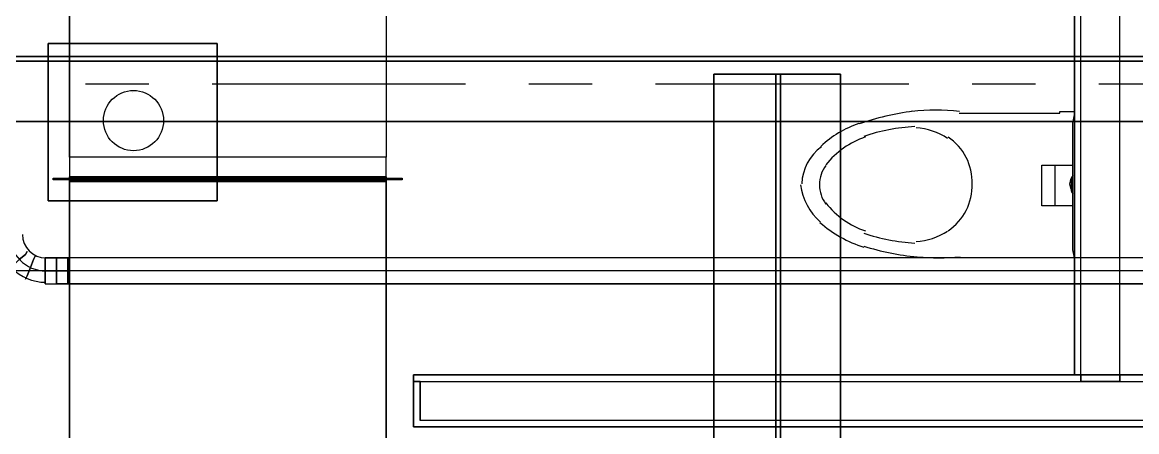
# Model space of a CAD drawing. Header units: metres. Extents: x 114 to 218, y 8 to 180.
# Drawn here: x 170.63 to 181.19, y 75.33 to 79.21 of the extents above; entities that cross this region are included whole.
import ezdxf

# ---------------------------------------------------------------- set-up
doc = ezdxf.new("R2010")
doc.units = ezdxf.units.M
doc.header["$MEASUREMENT"] = 0
for name, color, linetype in [('_Route', 7, 'Continuous'), ('A-2D-I-WALL', 7, 'Continuous'), ('A-2D-SANR-FIXT', 7, 'Continuous'), ('A-3D-I-WALL', 7, 'Continuous'), ('A_GRID', 7, 'Continuous'), ('E-LIGHT', 7, 'Continuous'), ('M-EA2S-Conn', 7, 'Continuous'), ('M-EA2S-Rect', 7, 'Continuous'), ('PL-VA-Connector', 7, 'Continuous'), ('PL-VA-Fitting', 7, 'Continuous'), ('PL-VA-Pipe', 7, 'Continuous'), ('S-3D-BEAM', 7, 'Continuous')]:
    doc.layers.add(name, color=color, linetype=linetype)

msp = doc.modelspace()

# ---------------------------------------------------------------- linework, layer by layer
at = {"layer": '_Route', "color": 4, "true_color": 0x00ffff}
msp.add_lwpolyline([(183.309, 76.227), (182.678, 76.857), (170.496, 76.857), (170.496, 81.918), (165.851, 81.918)], dxfattribs=at)
msp.add_lwpolyline([(183.309, 76.227), (182.678, 76.857), (170.496, 76.857), (170.496, 81.918), (165.851, 81.918)], dxfattribs=at)
at = {"layer": 'A-2D-I-WALL', "color": 9, "true_color": 0xbababa}
for points in [[(180.663, 75.811), (180.663, 98.438)], [(181.033, 75.873), (181.033, 98.315)], [(180.602, 85.671), (180.602, 75.873)], [(180.602, 75.873), (174.342, 75.873), (174.342, 75.381)], [(183.54, 75.442), (174.403, 75.442), (174.403, 75.811), (188.8, 75.811)], [(180.602, 75.873), (180.663, 75.873)], [(182.125, 75.873), (181.033, 75.873)], [(181.033, 75.873), (181.033, 75.811)], [(174.342, 75.381), (183.478, 75.381)]]:
    msp.add_lwpolyline(points, dxfattribs=at)
at = {"layer": 'A-2D-SANR-FIXT', "color": 9, "true_color": 0xbababa}
for points in [[(179.51, 78.349), (180.463, 78.349), (180.463, 78.365), (180.602, 78.365)], [(180.602, 76.98), (180.587, 77.057), (180.587, 78.257), (180.602, 78.334)], [(180.294, 77.473), (180.294, 77.857)], [(180.294, 77.857), (180.587, 77.857)], [(180.417, 77.857), (180.417, 77.473)], [(180.571, 77.734), (180.571, 77.611)], [(180.571, 77.719), (180.571, 77.611)], [(180.587, 77.473), (180.294, 77.473)], [(180.602, 76.98), (180.463, 76.98), (180.463, 76.98), (179.51, 76.98)]]:
    msp.add_lwpolyline(points, dxfattribs=at)
for centre, radius, start, end in [((179.456, 75.589), 2.806, 97.8794, 108.5952), ((179.287, 76.681), 1.699, 82.3395, 97.6605), ((178.871, 77.326), 0.977, 108.5932, 133.4011), ((178.871, 77.373), 0.792, 108.3614, 141.9909), ((179.194, 76.358), 1.868, 93.2145, 108.3645), ((179.071, 77.619), 0.592, 56.2159, 87.0911), ((179.118, 77.696), 0.515, 358.0708, 56.2174), ((178.472, 77.665), 0.454, 126.1533, 177.8519), ((178.472, 77.68), 0.285, 141.9965, 181.4319), ((180.656, 77.68), 0.0999, 147.328, 212.672), ((180.61, 77.726), 0.0385, 119.7113, 176.2781), ((178.564, 77.742), 0.561, 187.0889, 228.9082), ((178.472, 77.665), 0.285, 178.5684, 218.0035), ((179.118, 77.665), 0.515, 303.7826, 1.9292), ((180.61, 77.619), 0.0385, 183.7241, 240.2593), ((178.871, 77.988), 0.792, 218.0108, 251.6386), ((178.964, 78.203), 1.177, 228.9128, 252.3164), ((179.194, 78.987), 1.869, 251.6355, 266.7828), ((179.071, 77.726), 0.592, 272.913, 303.7875), ((179.318, 79.326), 2.345, 252.3139, 264.9391), ((179.318, 79.25), 2.269, 264.9418, 275.0576)]:
    msp.add_arc(centre, radius, start, end, dxfattribs=at)
at = {"layer": 'A-3D-I-WALL', "color": 42, "true_color": 0xdda500}
for points in [[(180.663, 75.873), (180.663, 75.811), (181.033, 75.811), (181.033, 75.873), (181.033, 98.315), (181.033, 98.376), (181.033, 98.438), (180.663, 98.438), (180.663, 98.376), (180.663, 98.315)], [(181.033, 75.873), (181.033, 98.315), (180.602, 98.315)], [(181.033, 75.873), (180.602, 75.873), (181.033, 75.873), (181.033, 98.315), (180.602, 98.315), (180.602, 94.716), (180.602, 93.993), (180.602, 90.455), (180.602, 89.732), (180.602, 86.163), (180.602, 85.671), (180.602, 75.873), (180.602, 85.671), (180.602, 86.163), (180.602, 89.732), (180.602, 90.455), (180.602, 93.993), (180.602, 94.716), (180.602, 98.315)], [(180.663, 85.733), (180.602, 85.733), (180.602, 85.671), (180.602, 75.873), (180.663, 75.873), (180.663, 85.733)], [(180.663, 75.873), (180.602, 75.873), (174.342, 75.873), (174.342, 75.811), (174.403, 75.811), (180.663, 75.811), (180.663, 75.873)], [(188.862, 75.381), (188.862, 75.873), (182.555, 75.873), (182.125, 75.873), (181.033, 75.873), (180.602, 75.873), (174.342, 75.873), (174.342, 75.381), (174.342, 75.442), (174.342, 75.811), (174.342, 75.873), (180.602, 75.873), (181.033, 75.873), (182.125, 75.873), (182.555, 75.873), (188.862, 75.873), (188.862, 75.811), (188.862, 75.442), (188.862, 75.381)], [(174.342, 75.873), (174.342, 75.873)], [(174.342, 75.873), (174.342, 75.873)], [(183.54, 75.442), (174.403, 75.442), (174.403, 75.811), (174.342, 75.811), (174.342, 75.442), (174.342, 75.381), (183.478, 75.381), (183.54, 75.381), (183.54, 75.442)], [(174.342, 75.811), (174.342, 75.811)], [(174.342, 75.811), (174.342, 75.811)], [(174.403, 75.811), (174.403, 75.442)], [(174.403, 75.811), (174.403, 75.811)], [(180.602, 75.873), (180.602, 75.873)], [(180.602, 75.873), (180.602, 75.873)], [(180.602, 75.873), (180.602, 75.873)], [(180.602, 75.873), (180.602, 75.873)], [(180.602, 75.873), (180.602, 75.873)], [(180.663, 75.873), (180.663, 75.873)], [(180.663, 75.873), (180.663, 75.873)], [(181.033, 75.811), (180.663, 75.811)], [(180.663, 75.811), (180.663, 75.811)], [(180.663, 75.811), (180.663, 75.811)], [(181.033, 75.873), (181.033, 75.811), (182.125, 75.811), (182.125, 75.873), (181.033, 75.873)], [(181.033, 75.873), (181.033, 75.873)], [(181.033, 75.873), (181.033, 75.873)], [(181.033, 75.873), (181.033, 75.873)], [(181.033, 75.873), (181.033, 75.873)], [(181.033, 75.873), (181.033, 75.873)], [(181.033, 75.811), (181.033, 75.811)], [(181.033, 75.811), (181.033, 75.811)], [(174.342, 75.442), (174.342, 75.442)], [(174.342, 75.442), (174.342, 75.442)], [(174.342, 75.381), (183.478, 75.381), (183.971, 75.381), (188.862, 75.381), (183.971, 75.381), (183.478, 75.381), (174.342, 75.381)], [(174.342, 75.381), (174.342, 75.381)], [(174.342, 75.381), (174.342, 75.381)], [(174.403, 75.442), (174.403, 75.442)]]:
    msp.add_lwpolyline(points, dxfattribs=at)
at = {"layer": 'A_GRID', "color": 1, "true_color": 0xff0000}
for points in [[(171.834, 78.626), (171.234, 78.626)], [(174.834, 78.626), (172.434, 78.626)], [(176.034, 78.626), (175.434, 78.626)], [(179.033, 78.626), (176.633, 78.626)], [(180.233, 78.626), (179.633, 78.626)], [(183.232, 78.626), (180.833, 78.626)]]:
    msp.add_lwpolyline(points, dxfattribs=at)
at = {"layer": 'E-LIGHT', "color": 5, "true_color": 0x0000ff}
for points in [[(170.881, 77.519), (170.881, 79.011), (172.48, 79.011), (172.48, 77.519), (172.48, 79.011), (170.881, 79.011), (170.881, 77.519)], [(170.881, 79.011), (170.881, 79.011)], [(170.881, 79.011), (170.881, 79.011)], [(172.48, 79.011), (172.48, 79.011)], [(172.48, 79.011), (172.48, 79.011)], [(171.681, 78.549), (171.681, 78.549)], [(171.404, 78.272), (171.404, 78.272)], [(171.973, 78.272), (171.973, 78.272)], [(171.681, 77.98), (171.681, 77.98)], [(172.48, 77.519), (170.881, 77.519), (172.48, 77.519)], [(170.881, 77.519), (170.881, 77.519)], [(170.881, 77.519), (170.881, 77.519)], [(172.48, 77.519), (172.48, 77.519)], [(172.48, 77.519), (172.48, 77.519)]]:
    msp.add_lwpolyline(points, dxfattribs=at)
msp.add_circle((171.688, 78.28), 0.285, dxfattribs=at)
msp.add_circle((171.688, 78.28), 0.285, dxfattribs=at)
at = {"layer": 'M-EA2S-Conn', "color": 40, "true_color": 0xffbf00}
for points in [[(170.927, 77.719), (170.927, 77.734), (174.234, 77.734), (174.234, 77.719), (170.927, 77.719)], [(170.927, 77.734), (174.234, 77.734), (174.234, 77.734), (174.234, 77.719), (170.927, 77.719), (170.927, 77.734)], [(170.927, 77.734), (170.927, 77.734)], [(170.927, 77.734), (170.927, 77.734)], [(170.927, 77.719), (170.927, 77.719)], [(170.927, 77.719), (170.927, 77.719)], [(170.927, 77.719), (170.927, 77.719)], [(174.08, 77.749), (171.081, 77.749), (174.08, 77.749)], [(171.081, 77.749), (171.081, 77.734), (174.08, 77.734), (174.08, 77.749), (174.08, 77.734), (171.081, 77.734), (171.081, 77.749)], [(171.081, 77.749), (171.081, 77.749)], [(171.081, 77.734), (171.081, 77.734)], [(171.081, 77.734), (171.081, 77.734)], [(171.081, 77.734), (171.081, 77.734)], [(171.081, 77.703), (171.081, 77.719), (174.08, 77.719), (174.08, 77.703), (174.08, 77.719), (171.081, 77.719), (171.081, 77.703)], [(171.081, 77.719), (171.081, 77.719)], [(171.081, 77.719), (171.081, 77.719)], [(171.081, 77.719), (171.081, 77.719)], [(174.08, 77.703), (171.081, 77.703), (174.08, 77.703)], [(171.081, 77.703), (171.081, 77.703)], [(174.08, 77.749), (174.08, 77.749)], [(174.08, 77.734), (174.08, 77.734)], [(174.08, 77.719), (174.08, 77.719)], [(174.08, 77.719), (174.08, 77.719)], [(174.08, 77.703), (174.08, 77.703)], [(174.234, 77.734), (174.234, 77.734)], [(174.234, 77.734), (174.234, 77.734)], [(174.234, 77.719), (174.234, 77.719)], [(174.234, 77.719), (174.234, 77.719)]]:
    msp.add_lwpolyline(points, dxfattribs=at)
at = {"layer": 'M-EA2S-Rect', "color": 40, "true_color": 0xffbf00}
for points in [[(171.081, 79.411), (171.081, 77.934), (171.081, 79.411), (174.08, 79.411), (174.08, 77.934)], [(174.08, 79.411), (174.08, 77.934)], [(174.08, 77.734), (174.08, 77.934), (171.081, 77.934), (171.081, 77.734), (174.08, 77.734), (174.08, 77.934), (171.081, 77.934), (171.081, 77.734)], [(171.081, 77.934), (171.081, 77.934)], [(174.08, 77.934), (174.08, 77.934)], [(174.08, 77.934), (174.08, 77.934)], [(171.081, 77.734), (174.08, 77.734)], [(171.081, 77.734), (171.081, 77.734)], [(171.081, 77.734), (171.081, 77.734)], [(174.08, 77.719), (171.081, 77.719), (174.08, 77.719), (174.08, 72.12), (171.081, 72.12), (171.081, 77.719), (171.081, 72.12), (174.08, 72.12), (174.08, 77.719)], [(171.081, 77.719), (171.081, 77.719)], [(174.08, 77.734), (174.08, 77.734)]]:
    msp.add_lwpolyline(points, dxfattribs=at)
at = {"layer": 'PL-VA-Connector', "color": 171, "true_color": 0x7f7fff}
for points in [[(170.85, 76.98), (170.85, 76.934), (170.85, 76.857), (170.85, 76.765), (170.85, 76.734), (170.85, 76.765), (170.85, 76.857), (170.85, 76.934), (170.85, 76.98), (170.85, 76.965), (170.85, 76.919), (170.85, 76.857), (170.85, 76.796), (170.85, 76.75), (170.85, 76.734), (170.85, 76.75), (170.85, 76.796), (170.85, 76.857), (170.85, 76.919), (170.85, 76.965), (170.85, 76.98)], [(170.85, 76.98), (170.958, 76.98)], [(170.85, 76.98), (171.065, 76.98)], [(170.85, 76.98), (170.85, 76.98)], [(171.065, 76.98), (170.958, 76.98), (170.85, 76.98)], [(171.065, 76.98), (170.85, 76.98)], [(170.85, 76.98), (170.85, 76.934), (170.85, 76.857), (170.85, 76.765), (170.85, 76.734), (170.85, 76.765), (170.85, 76.857), (170.85, 76.934), (170.85, 76.98), (170.85, 76.965), (170.85, 76.919), (170.85, 76.857), (170.85, 76.796), (170.85, 76.75), (170.85, 76.734), (170.85, 76.75), (170.85, 76.796), (170.85, 76.857), (170.85, 76.919), (170.85, 76.965), (170.85, 76.98)], [(170.85, 76.98), (170.958, 76.98)], [(170.85, 76.98), (171.065, 76.98)], [(170.85, 76.98), (170.85, 76.98)], [(171.065, 76.98), (170.958, 76.98), (170.85, 76.98)], [(171.065, 76.98), (170.85, 76.98)], [(170.958, 76.98), (170.958, 76.934), (170.958, 76.857), (170.958, 76.765), (170.958, 76.734), (170.958, 76.765), (170.958, 76.857), (170.958, 76.934), (170.958, 76.98)], [(170.958, 76.734), (170.958, 76.765), (170.958, 76.857), (170.958, 76.934), (170.958, 76.98), (170.958, 76.934), (170.958, 76.857), (170.958, 76.765), (170.958, 76.734)], [(171.065, 76.98), (170.958, 76.98)], [(170.958, 76.98), (170.958, 76.98)], [(170.958, 76.98), (170.958, 76.934), (170.958, 76.857), (170.958, 76.765), (170.958, 76.734), (170.958, 76.765), (170.958, 76.857), (170.958, 76.934), (170.958, 76.98)], [(170.958, 76.734), (170.958, 76.765), (170.958, 76.857), (170.958, 76.934), (170.958, 76.98), (170.958, 76.934), (170.958, 76.857), (170.958, 76.765), (170.958, 76.734)], [(171.065, 76.98), (170.958, 76.98)], [(170.958, 76.98), (170.958, 76.98)], [(171.065, 76.734), (171.065, 76.765), (171.065, 76.857), (171.065, 76.934), (171.065, 76.98), (171.065, 76.934), (171.065, 76.857), (171.065, 76.765), (171.065, 76.734), (171.065, 76.75), (171.065, 76.796), (171.065, 76.857), (171.065, 76.919), (171.065, 76.965), (171.065, 76.98), (171.065, 76.965), (171.065, 76.919), (171.065, 76.857), (171.065, 76.796), (171.065, 76.75), (171.065, 76.734)], [(171.065, 76.734), (171.065, 76.765), (171.065, 76.857), (171.065, 76.934), (171.065, 76.98), (171.065, 76.934), (171.065, 76.857), (171.065, 76.765), (171.065, 76.734), (171.065, 76.75), (171.065, 76.796), (171.065, 76.857), (171.065, 76.919), (171.065, 76.965), (171.065, 76.98), (171.065, 76.965), (171.065, 76.919), (171.065, 76.857), (171.065, 76.796), (171.065, 76.75), (171.065, 76.734)], [(170.85, 76.857), (170.958, 76.857)], [(170.85, 76.857), (170.958, 76.857)], [(170.85, 76.857), (171.065, 76.857)], [(170.85, 76.857), (171.065, 76.857)], [(170.85, 76.857), (170.958, 76.857)], [(170.85, 76.857), (170.958, 76.857)], [(170.85, 76.857), (171.065, 76.857)], [(170.85, 76.857), (171.065, 76.857)], [(171.065, 76.857), (170.958, 76.857)], [(171.065, 76.857), (170.958, 76.857)], [(171.065, 76.857), (170.958, 76.857)], [(171.065, 76.857), (170.958, 76.857)], [(170.85, 76.734), (170.958, 76.734)], [(170.85, 76.734), (171.065, 76.734)], [(170.85, 76.734), (170.958, 76.734)], [(170.85, 76.734), (171.065, 76.734)], [(170.85, 76.734), (170.958, 76.734)], [(170.85, 76.734), (171.065, 76.734)], [(170.85, 76.734), (170.958, 76.734)], [(170.85, 76.734), (171.065, 76.734)], [(171.065, 76.734), (170.958, 76.734)], [(170.958, 76.734), (170.958, 76.734)], [(170.958, 76.734), (171.065, 76.734)], [(171.065, 76.734), (170.958, 76.734)], [(170.958, 76.734), (170.958, 76.734)], [(170.958, 76.734), (171.065, 76.734)], [(171.065, 76.734), (171.065, 76.734)], [(171.065, 76.734), (171.065, 76.734)]]:
    msp.add_lwpolyline(points, dxfattribs=at)
at = {"layer": 'PL-VA-Fitting', "color": 171, "true_color": 0x7f7fff}
for points in [[(170.681, 77.042), (170.665, 77.011), (170.604, 76.965), (170.542, 76.903), (170.512, 76.873), (170.542, 76.903), (170.604, 76.965), (170.665, 77.011), (170.681, 77.042)], [(170.681, 77.042), (170.665, 77.011), (170.604, 76.965), (170.542, 76.903), (170.512, 76.873), (170.542, 76.903), (170.604, 76.965), (170.665, 77.011), (170.681, 77.042)], [(170.758, 76.996), (170.742, 76.965), (170.711, 76.888), (170.681, 76.811), (170.665, 76.78), (170.681, 76.811), (170.711, 76.888), (170.742, 76.965), (170.758, 76.996)], [(170.758, 76.996), (170.742, 76.965), (170.711, 76.888), (170.681, 76.811), (170.665, 76.78), (170.681, 76.811), (170.711, 76.888), (170.742, 76.965), (170.758, 76.996)], [(170.85, 76.734), (170.85, 76.78), (170.85, 76.857), (170.85, 76.934), (170.85, 76.98), (170.85, 76.934), (170.85, 76.857), (170.85, 76.78), (170.85, 76.734)], [(170.85, 76.98), (170.958, 76.98)], [(170.85, 76.98), (170.85, 76.934), (170.85, 76.857), (170.85, 76.78), (170.85, 76.734), (170.85, 76.78), (170.85, 76.857), (170.85, 76.934), (170.85, 76.98)], [(170.85, 76.98), (170.85, 76.98)], [(170.958, 76.98), (170.85, 76.98)], [(170.85, 76.734), (170.85, 76.78), (170.85, 76.857), (170.85, 76.934), (170.85, 76.98), (170.85, 76.934), (170.85, 76.857), (170.85, 76.78), (170.85, 76.734)], [(170.85, 76.98), (170.958, 76.98)], [(170.85, 76.98), (170.85, 76.934), (170.85, 76.857), (170.85, 76.78), (170.85, 76.734), (170.85, 76.78), (170.85, 76.857), (170.85, 76.934), (170.85, 76.98)], [(170.85, 76.98), (170.85, 76.98)], [(170.958, 76.98), (170.85, 76.98)], [(170.958, 76.734), (170.958, 76.78), (170.958, 76.857), (170.958, 76.934), (170.958, 76.98), (170.958, 76.934), (170.958, 76.857), (170.958, 76.78), (170.958, 76.734)], [(170.958, 76.98), (170.958, 76.98)], [(170.958, 76.734), (170.958, 76.78), (170.958, 76.857), (170.958, 76.934), (170.958, 76.98), (170.958, 76.934), (170.958, 76.857), (170.958, 76.78), (170.958, 76.734)], [(170.958, 76.98), (170.958, 76.98)], [(170.85, 76.857), (170.958, 76.857)], [(170.85, 76.857), (170.958, 76.857)], [(170.85, 76.857), (170.958, 76.857)], [(170.85, 76.857), (170.958, 76.857)], [(170.85, 76.734), (170.958, 76.734)], [(170.85, 76.734), (170.958, 76.734)], [(170.85, 76.734), (170.958, 76.734)], [(170.85, 76.734), (170.958, 76.734)]]:
    msp.add_lwpolyline(points, dxfattribs=at)
for radius in [0.454, 0.454, 0.454, 0.454, 0.346, 0.346, 0.346, 0.346, 0.223, 0.223, 0.223, 0.223]:
    msp.add_arc((170.858, 77.203), radius, 180, 270, dxfattribs=at)
at = {"layer": 'PL-VA-Pipe', "color": 171, "true_color": 0x7f7fff}
for points in [[(170.958, 76.98), (170.958, 76.934), (170.958, 76.857), (170.958, 76.78), (170.958, 76.734), (170.958, 76.78), (170.958, 76.857), (170.958, 76.934), (170.958, 76.98)], [(182.386, 76.98), (170.958, 76.98)], [(182.386, 76.98), (170.958, 76.98)], [(170.958, 76.98), (170.958, 76.934), (170.958, 76.857), (170.958, 76.78), (170.958, 76.734), (170.958, 76.78), (170.958, 76.857), (170.958, 76.934), (170.958, 76.98)], [(182.386, 76.98), (170.958, 76.98)], [(182.386, 76.98), (170.958, 76.98)], [(182.386, 76.857), (170.958, 76.857)], [(182.386, 76.857), (182.386, 76.857), (170.958, 76.857)], [(182.386, 76.857), (170.958, 76.857)], [(182.386, 76.857), (182.386, 76.857), (170.958, 76.857)], [(182.386, 76.734), (170.958, 76.734)], [(170.958, 76.734), (182.386, 76.734)], [(182.386, 76.734), (170.958, 76.734)], [(170.958, 76.734), (182.386, 76.734)]]:
    msp.add_lwpolyline(points, dxfattribs=at)
at = {"layer": 'S-3D-BEAM', "color": 4, "true_color": 0x00ffff}
for points in [[(167.143, 78.272), (167.143, 79.472), (167.143, 79.472), (201.798, 79.472), (201.798, 78.272), (167.143, 78.272)], [(167.143, 79.472), (167.143, 78.272), (167.143, 78.272), (201.798, 78.272), (201.798, 79.472), (167.143, 79.472)], [(167.143, 78.888), (167.143, 79.472), (167.143, 79.472), (201.798, 79.472), (201.798, 78.888), (167.143, 78.888)], [(167.143, 78.888), (167.143, 79.472), (167.143, 78.888), (167.143, 78.888), (201.798, 78.888), (201.798, 79.472), (167.143, 79.472), (167.143, 79.472), (167.143, 78.272), (167.143, 78.842)], [(201.798, 78.888), (167.143, 78.888), (201.798, 78.888)], [(167.143, 78.842), (167.143, 78.272), (167.143, 78.272), (201.798, 78.272), (201.798, 78.842), (167.143, 78.842)], [(201.798, 78.842), (167.143, 78.842), (201.798, 78.842)], [(167.143, 78.272), (167.143, 78.842), (167.143, 78.842), (201.798, 78.842), (201.798, 78.272), (167.143, 78.272)], [(177.187, 78.719), (177.187, 24.529), (177.187, 78.719)], [(178.387, 24.529), (177.187, 24.529), (177.187, 24.529), (177.187, 78.719), (178.387, 78.719), (178.387, 24.529)], [(177.187, 24.529), (178.387, 24.529), (178.387, 24.529), (178.387, 78.719), (177.187, 78.719), (177.187, 24.529)], [(177.187, 78.719), (177.187, 24.529), (177.187, 78.719)], [(177.772, 24.529), (177.187, 24.529), (177.187, 24.529), (177.187, 78.719), (177.772, 78.719), (177.772, 24.529)], [(177.772, 24.529), (177.187, 24.529), (177.772, 24.529), (177.772, 24.529), (177.772, 78.719), (177.187, 78.719), (177.187, 24.529), (178.387, 24.529), (177.818, 24.529)], [(177.772, 78.719), (177.187, 78.719), (178.387, 78.719), (177.818, 78.719)], [(177.772, 78.719), (177.187, 78.719), (177.187, 78.719), (178.387, 78.719), (177.818, 78.719)], [(177.772, 78.719), (177.772, 24.529), (177.772, 78.719)], [(177.772, 78.719), (177.772, 78.719)], [(177.818, 24.529), (178.387, 24.529), (178.387, 24.529), (178.387, 78.719), (177.818, 78.719), (177.818, 24.529)], [(177.818, 78.719), (177.818, 24.529), (177.818, 78.719)], [(178.387, 24.529), (177.818, 24.529), (177.818, 24.529), (177.818, 78.719), (178.387, 78.719), (178.387, 24.529)], [(177.818, 78.719), (177.818, 78.719)], [(178.387, 78.719), (178.387, 24.529), (178.387, 78.719)], [(178.387, 78.719), (178.387, 24.529), (178.387, 78.719)], [(178.387, 78.719), (178.387, 78.719)], [(201.798, 78.272), (167.143, 78.272), (201.798, 78.272)], [(201.798, 78.272), (167.143, 78.272), (201.798, 78.272)]]:
    msp.add_lwpolyline(points, dxfattribs=at)

doc.saveas('drawing.dxf')
